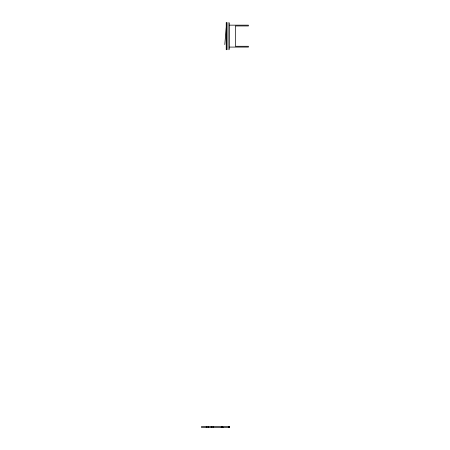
<?xml version="1.0" encoding="UTF-8"?>
<svg xmlns="http://www.w3.org/2000/svg" width="450" height="450" viewBox="0 0 450 450"><rect width="100%" height="100%" fill="white"/><g stroke="black" fill="none" stroke-linecap="round" stroke-linejoin="round"><path stroke-width="0.67" d="M224.775 44.584L226.277 27.427M221.102 427.5L223.088 427.252M229.663 25.161L248.456 25.161L248.456 25.959L235.333 25.959L235.333 46.282L248.456 46.282L248.456 47.081L229.663 47.081M229.663 426.499L201.544 426.499L201.544 427.5L229.663 427.5M229.663 22.815L229.663 49.427M229.461 426.499L229.461 427.5M228.398 426.499L228.398 427.5M228.099 22.5L228.099 49.742M226.845 22.5L226.845 49.742M226.378 23.124L226.378 49.112M226.221 22.5L226.221 49.742M222.778 426.499L222.778 427.5M221.754 426.499L221.754 427.5M213.064 426.499L213.064 427.5M211.224 426.499L211.224 427.5M208.108 426.499L208.108 427.5M206.269 426.499L206.269 427.5"/></g></svg>
